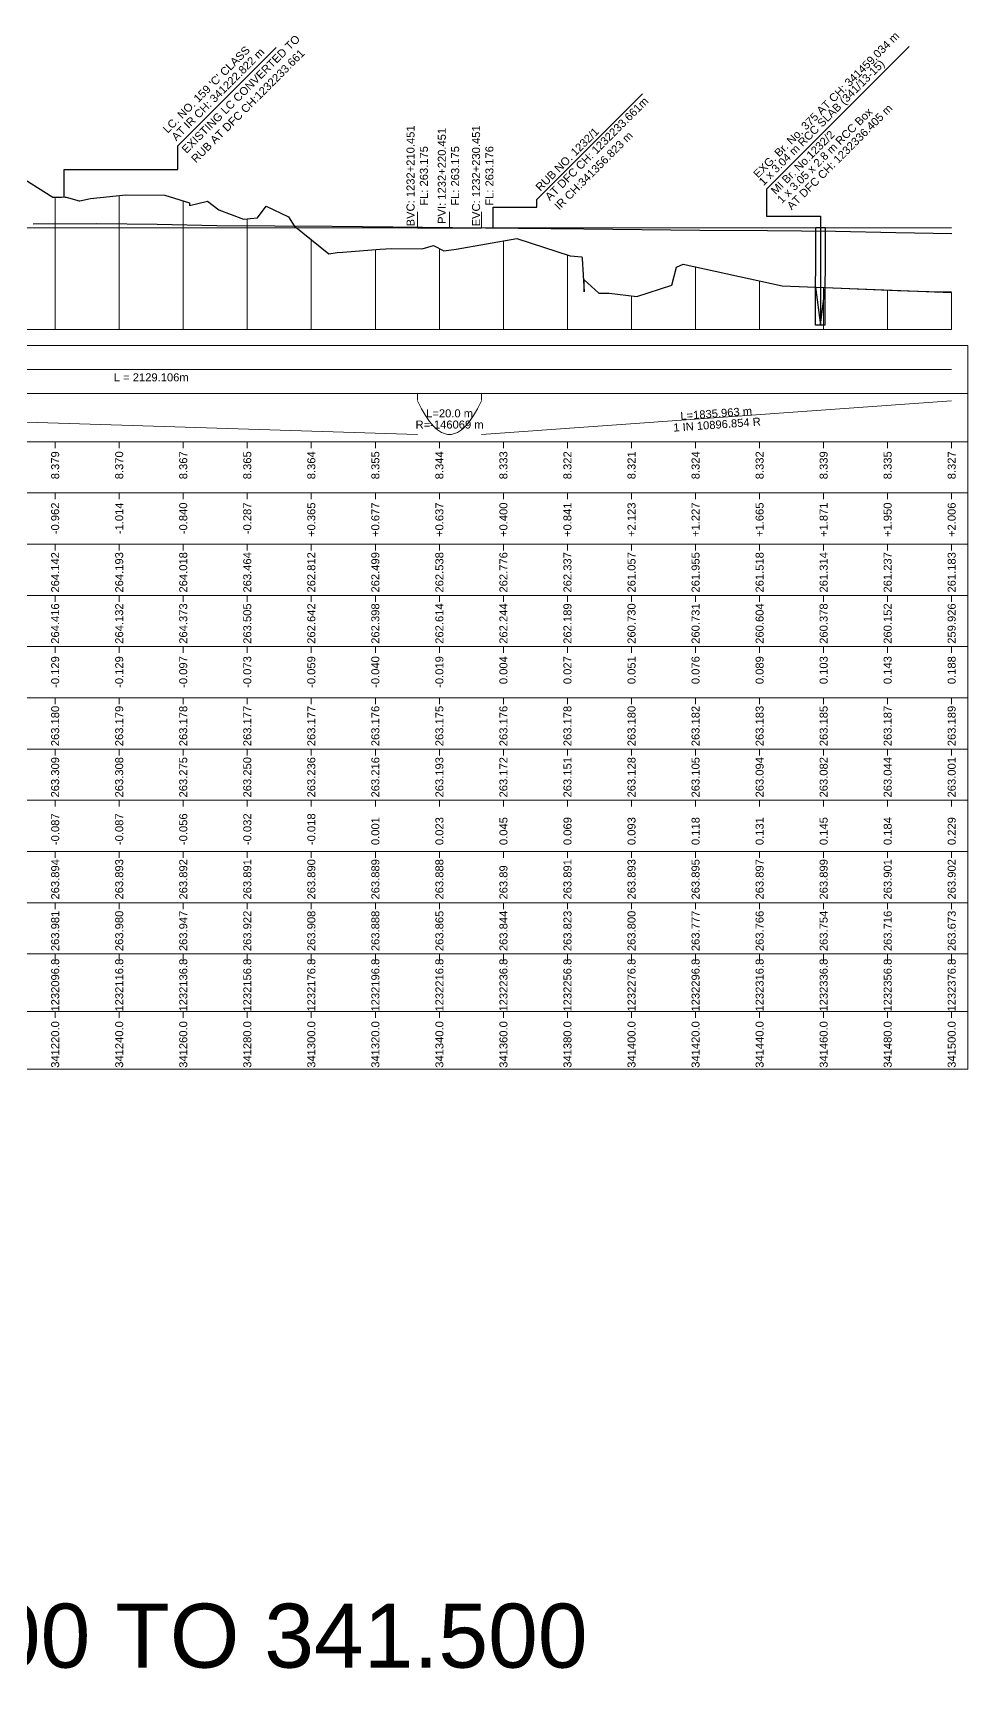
# Model space of a CAD drawing. Header units: metres. Extents: x -95 to 17505, y -5428 to -4875.
# Drawn here: x 213 to 505, y -5428 to -4907 of the extents above; entities that cross this region are included whole.
import ezdxf
from ezdxf.enums import TextEntityAlignment as Align

# ---------------------------------------------------------------- set-up
doc = ezdxf.new("R2010")
doc.units = ezdxf.units.M
doc.header["$MEASUREMENT"] = 0
for name, color, linetype, lineweight in [('C-PROF-LABL-DG', 1, 'Continuous', 25), ('LC DETAILS IN PLAN', 7, 'Continuous', 0), ('LS BRIDGE INDICATION', 10, 'Continuous', 30), ('LS BVC-PVI-EVC TEXT', 10, 'Continuous', 0), ('LS CUT FILL', 10, 'Continuous', 0), ('LS DATUM X', 7, 'Continuous', 0), ('LS EXG GL', 7, 'Continuous', 0), ('LS EXG IR CH', 7, 'Continuous', 0), ('LS EXG RL', 7, 'Continuous', 0), ('LS EXG. FL', 7, 'Continuous', 0), ('LS EXG. GL AT PRO. TOE', 7, 'Continuous', 0), ('LS FRAME', 7, 'Continuous', 0), ('LS HORIZONTAL ALIGNMENT', 10, 'Continuous', 0), ('LS PFL-EFL', 10, 'Continuous', 0), ('LS PRL-ERL', 10, 'Continuous', 0), ('LS PRO FL', 10, 'Continuous', 0), ('LS PRO. DFCC CH', 10, 'Continuous', 0), ('LS PRO. RL', 10, 'Continuous', 0), ('LS PROFILE EXG FL', 7, 'Continuous', 25), ('LS PROFILE EXG GL', 7, 'Continuous', 30), ('LS PROFILE PRO FL', 1, 'Continuous', 30), ('LS TICKS', 7, 'Continuous', 0), ('LS TRACK CENTER', 10, 'Continuous', 0), ('LS VERTICAL ALIGNMENT', 10, 'Continuous', 0), ('Profile Grid', 7, 'Continuous', 0)]:
    doc.layers.add(name, color=color, linetype=linetype, lineweight=lineweight)
for name, color, linetype in [("LS BRIDGE'S", 7, 'Continuous'), ("LS LC'S", 7, 'Continuous'), ('ref text', 3, 'Continuous')]:
    doc.layers.add(name, color=color, linetype=linetype)
doc.styles.add('Arial', font='arial.ttf')
doc.styles.get("Standard").update_dxf_attribs({"font": 'arial.ttf'})
doc.styles.add('Style-Arial', font='arial.ttf')
doc.styles.add('StyleArial', font='arial.ttf')

msp = doc.modelspace()

# ---------------------------------------------------------------- linework, layer by layer
at = {"layer": 'LS BRIDGE INDICATION'}
msp.add_lwpolyline([(457.57, -4968.15), (460.49, -4968.15), (460.4, -4998.58), (457.48, -4998.58)], close=True, dxfattribs=at)
at = {"layer": "LS BRIDGE'S"}
msp.add_lwpolyline([(486.75, -4911.6), (442.19, -4956.17), (442.19, -4964.61), (459.03, -4964.61), (459.03, -4998.58)], dxfattribs=at)
at = {"layer": 'LS BVC-PVI-EVC TEXT'}
for p, q in [((333.18, -4968.25), (333.18, -4963.25)), ((343.18, -4968.25), (343.18, -4963.25)), ((353.18, -4968.24), (353.18, -4963.24))]:
    msp.add_line(p, q, dxfattribs=at)
at = {"layer": 'LS DATUM X', "color": 7, "linetype": 'Continuous', "lineweight": 0}
msp.add_line((0, -5000), (499.99, -5000), dxfattribs=at)
at = {"layer": 'LS FRAME', "flags": 128}
for points in [[(-5, -5020), (504.99, -5020), (504.99, -5005), (-5, -5005), (-5, -5020)], [(-5, -5035), (504.99, -5035), (504.99, -5020), (-5, -5020), (-5, -5035)], [(-5, -5051), (504.99, -5051), (504.99, -5035), (-5, -5035), (-5, -5051)], [(-5, -5067), (504.99, -5067), (504.99, -5051), (-5, -5051), (-5, -5067)], [(-5, -5083), (504.99, -5083), (504.99, -5067), (-5, -5067), (-5, -5083)], [(-5, -5099), (504.99, -5099), (504.99, -5083), (-5, -5083), (-5, -5099)], [(-5, -5115), (504.99, -5115), (504.99, -5099), (-5, -5099), (-5, -5115)], [(-5, -5131), (504.99, -5131), (504.99, -5115), (-5, -5115), (-5, -5131)], [(-5, -5147), (504.99, -5147), (504.99, -5131), (-5, -5131), (-5, -5147)], [(-5, -5163), (504.99, -5163), (504.99, -5147), (-5, -5147), (-5, -5163)], [(-5, -5179), (504.99, -5179), (504.99, -5163), (-5, -5163), (-5, -5179)], [(-5, -5195), (504.99, -5195), (504.99, -5179), (-5, -5179), (-5, -5195)], [(-5, -5213), (504.99, -5213), (504.99, -5195), (-5, -5195), (-5, -5213)], [(-5, -5231), (504.99, -5231), (504.99, -5213), (-5, -5213), (-5, -5231)]]:
    msp.add_lwpolyline(points, close=True, dxfattribs=at)
at = {"layer": 'LS HORIZONTAL ALIGNMENT', "lineweight": 0, "flags": 128}
msp.add_lwpolyline([(0, -5012.5), (499.99, -5012.5)], dxfattribs=at)
at = {"layer": "LS LC'S"}
msp.add_lwpolyline([(222.81, -4958.54), (222.81, -4950), (258.27, -4950), (258.27, -4942.59), (289.02, -4911.83)], dxfattribs=at)
at = {"layer": "LS LC'S", "color": 1}
msp.add_lwpolyline([(356.81, -4968.24), (356.81, -4961.71), (370.45, -4961.71), (370.45, -4959.33), (403.41, -4926.38)], dxfattribs=at)
at = {"layer": 'LS PRO. DFCC CH'}
msp.add_lwpolyline([(403.41, -4926.38), (370.45, -4959.33), (370.45, -4961.71)], dxfattribs=at)
at = {"layer": 'LS PROFILE EXG FL'}
msp.add_lwpolyline([(213.11, -4966.96), (233.03, -4966.81), (251.85, -4967.1), (270.51, -4967.43), (288.64, -4967.55), (306.48, -4967.69), (325.43, -4967.9), (344.06, -4968.11), (364.59, -4968.32), (385.12, -4968.55), (403.2, -4968.75), (421.34, -4968.96), (442.45, -4969.07), (463.7, -4969.2), (482.54, -4969.61), (500, -4969.99)], dxfattribs=at)
at = {"layer": 'LS PROFILE EXG GL', "flags": 128}
for points in [[(208.49, -4951.83), (219.27, -4958.6), (219.37, -4958.58), (219.37, -4958.58), (222.01, -4958.58), (222.72, -4958.53), (223.16, -4958.58), (223.46, -4958.65), (223.46, -4958.64), (227.51, -4959.73), (227.67, -4959.76), (227.67, -4959.77), (227.67, -4959.77), (231.03, -4959.03), (242.02, -4957.85), (254.25, -4958.04), (261.94, -4960.42), (261.97, -4961.25), (267.61, -4959.83), (271.15, -4962.55), (278.77, -4965.48), (283.18, -4965.05), (285.88, -4961.39), (292.88, -4964.76), (294.69, -4967.54), (305.47, -4976.36), (305.47, -4976.36), (308.1, -4975.95), (309.81, -4975.81), (321.55, -4974.89), (325.01, -4974.69), (334.66, -4974.77), (338.19, -4973.73), (341.43, -4975.34), (345.19, -4974.82), (364.2, -4971.51), (364.2, -4971.51), (380.83, -4976.91), (384.53, -4977.3), (384.53, -4977.3), (384.61, -4977.82), (385.2, -4988.18), (385.2, -4988.18), (385.25, -4984.43), (389.78, -4988.58), (390.66, -4988.64), (393.03, -4988.64), (401.71, -4989.62), (412.56, -4986.12), (414.08, -4980.51), (414.08, -4980.51), (416.1, -4979.6), (447.05, -4986.36), (499.99, -4988.4)], [(457.51, -4986.76), (459.03, -4998.58), (460.44, -4986.87), (483.05, -4987.75), (492.8, -4988.13), (492.83, -4988.13), (492.84, -4988.13), (499.99, -4988.17)]]:
    msp.add_lwpolyline(points, dxfattribs=at)
at = {"layer": 'LS PROFILE PRO FL', "flags": 128}
msp.add_lwpolyline([(0, -4968.1), (333.18, -4968.25), (333.6, -4968.25), (334.03, -4968.25), (334.45, -4968.25), (334.88, -4968.25), (335.31, -4968.25), (335.73, -4968.25), (336.16, -4968.25), (336.58, -4968.25), (337.01, -4968.25), (337.43, -4968.25), (337.86, -4968.25), (338.28, -4968.25), (338.71, -4968.25), (339.14, -4968.25), (339.56, -4968.25), (339.99, -4968.25), (340.41, -4968.25), (340.84, -4968.25), (341.26, -4968.25), (341.69, -4968.25), (342.11, -4968.25), (342.54, -4968.25), (342.96, -4968.25), (343.39, -4968.25), (343.82, -4968.25), (344.24, -4968.25), (344.67, -4968.25), (345.09, -4968.25), (345.52, -4968.25), (345.94, -4968.25), (346.37, -4968.25), (346.79, -4968.25), (347.22, -4968.25), (347.65, -4968.25), (348.07, -4968.25), (348.5, -4968.25), (348.92, -4968.25), (349.35, -4968.25), (349.77, -4968.25), (350.2, -4968.25), (350.62, -4968.25), (351.05, -4968.25), (351.48, -4968.25), (351.9, -4968.25), (352.33, -4968.25), (352.75, -4968.25), (353.18, -4968.24), (499.99, -4968.11)], dxfattribs=at)
at = {"layer": 'LS TICKS', "color": 7, "linetype": 'Continuous', "lineweight": 0, "flags": 128}
for points in [[(333.17, -5022), (333.17, -5020)], [(353.17, -5022), (353.17, -5020)], [(219.99, -5037), (219.99, -5035)], [(239.99, -5037), (239.99, -5035)], [(259.99, -5037), (259.99, -5035)], [(279.99, -5037), (279.99, -5035)], [(299.99, -5037), (299.99, -5035)], [(319.99, -5037), (319.99, -5035)], [(339.99, -5037), (339.99, -5035)], [(359.99, -5037), (359.99, -5035)], [(379.99, -5037), (379.99, -5035)], [(400, -5037), (400, -5035)], [(420, -5037), (420, -5035)], [(440, -5037), (440, -5035)], [(460, -5037), (460, -5035)], [(479.99, -5037), (479.99, -5035)], [(499.99, -5037), (499.99, -5035)], [(219.99, -5053), (219.99, -5051)], [(239.99, -5053), (239.99, -5051)], [(259.99, -5053), (259.99, -5051)], [(279.99, -5053), (279.99, -5051)], [(299.99, -5053), (299.99, -5051)], [(319.99, -5053), (319.99, -5051)], [(339.99, -5053), (339.99, -5051)], [(359.99, -5053), (359.99, -5051)], [(379.99, -5053), (379.99, -5051)], [(400, -5053), (400, -5051)], [(420, -5053), (420, -5051)], [(440, -5053), (440, -5051)], [(460, -5053), (460, -5051)], [(479.99, -5053), (479.99, -5051)], [(499.99, -5053), (499.99, -5051)], [(219.99, -5069), (219.99, -5067)], [(239.99, -5069), (239.99, -5067)], [(259.99, -5069), (259.99, -5067)], [(279.99, -5069), (279.99, -5067)], [(299.99, -5069), (299.99, -5067)], [(319.99, -5069), (319.99, -5067)], [(339.99, -5069), (339.99, -5067)], [(359.99, -5069), (359.99, -5067)], [(379.99, -5069), (379.99, -5067)], [(400, -5069), (400, -5067)], [(420, -5069), (420, -5067)], [(440, -5069), (440, -5067)], [(460, -5069), (460, -5067)], [(479.99, -5069), (479.99, -5067)], [(499.99, -5069), (499.99, -5067)], [(219.99, -5085), (219.99, -5083)], [(239.99, -5085), (239.99, -5083)], [(259.99, -5085), (259.99, -5083)], [(279.99, -5085), (279.99, -5083)], [(299.99, -5085), (299.99, -5083)], [(319.99, -5085), (319.99, -5083)], [(339.99, -5085), (339.99, -5083)], [(359.99, -5085), (359.99, -5083)], [(379.99, -5085), (379.99, -5083)], [(400, -5085), (400, -5083)], [(420, -5085), (420, -5083)], [(440, -5085), (440, -5083)], [(460, -5085), (460, -5083)], [(479.99, -5085), (479.99, -5083)], [(499.99, -5085), (499.99, -5083)], [(219.99, -5101), (219.99, -5099)], [(239.99, -5101), (239.99, -5099)], [(259.99, -5101), (259.99, -5099)], [(279.99, -5101), (279.99, -5099)], [(299.99, -5101), (299.99, -5099)], [(319.99, -5101), (319.99, -5099)], [(339.99, -5101), (339.99, -5099)], [(359.99, -5101), (359.99, -5099)], [(379.99, -5101), (379.99, -5099)], [(400, -5101), (400, -5099)], [(420, -5101), (420, -5099)], [(440, -5101), (440, -5099)], [(460, -5101), (460, -5099)], [(479.99, -5101), (479.99, -5099)], [(499.99, -5101), (499.99, -5099)], [(219.99, -5117), (219.99, -5115)], [(239.99, -5117), (239.99, -5115)], [(259.99, -5117), (259.99, -5115)], [(279.99, -5117), (279.99, -5115)], [(299.99, -5117), (299.99, -5115)], [(319.99, -5117), (319.99, -5115)], [(339.99, -5117), (339.99, -5115)], [(359.99, -5117), (359.99, -5115)], [(379.99, -5117), (379.99, -5115)], [(400, -5117), (400, -5115)], [(420, -5117), (420, -5115)], [(440, -5117), (440, -5115)], [(460, -5117), (460, -5115)], [(479.99, -5117), (479.99, -5115)], [(499.99, -5117), (499.99, -5115)], [(219.99, -5133), (219.99, -5131)], [(239.99, -5133), (239.99, -5131)], [(259.99, -5133), (259.99, -5131)], [(279.99, -5133), (279.99, -5131)], [(299.99, -5133), (299.99, -5131)], [(319.99, -5133), (319.99, -5131)], [(339.99, -5133), (339.99, -5131)], [(359.99, -5133), (359.99, -5131)], [(379.99, -5133), (379.99, -5131)], [(400, -5133), (400, -5131)], [(420, -5133), (420, -5131)], [(440, -5133), (440, -5131)], [(460, -5133), (460, -5131)], [(479.99, -5133), (479.99, -5131)], [(499.99, -5133), (499.99, -5131)], [(219.99, -5149), (219.99, -5147)], [(239.99, -5149), (239.99, -5147)], [(259.99, -5149), (259.99, -5147)], [(279.99, -5149), (279.99, -5147)], [(299.99, -5149), (299.99, -5147)], [(319.99, -5149), (319.99, -5147)], [(339.99, -5149), (339.99, -5147)], [(359.99, -5149), (359.99, -5147)], [(379.99, -5149), (379.99, -5147)], [(400, -5149), (400, -5147)], [(420, -5149), (420, -5147)], [(440, -5149), (440, -5147)], [(460, -5149), (460, -5147)], [(479.99, -5149), (479.99, -5147)], [(499.99, -5149), (499.99, -5147)], [(219.99, -5165), (219.99, -5163)], [(239.99, -5165), (239.99, -5163)], [(259.99, -5165), (259.99, -5163)], [(279.99, -5165), (279.99, -5163)], [(299.99, -5165), (299.99, -5163)], [(319.99, -5165), (319.99, -5163)], [(339.99, -5165), (339.99, -5163)], [(359.99, -5165), (359.99, -5163)], [(379.99, -5165), (379.99, -5163)], [(400, -5165), (400, -5163)], [(420, -5165), (420, -5163)], [(440, -5165), (440, -5163)], [(460, -5165), (460, -5163)], [(479.99, -5165), (479.99, -5163)], [(499.99, -5165), (499.99, -5163)], [(219.99, -5181), (219.99, -5179)], [(239.99, -5181), (239.99, -5179)], [(259.99, -5181), (259.99, -5179)], [(279.99, -5181), (279.99, -5179)], [(299.99, -5181), (299.99, -5179)], [(319.99, -5181), (319.99, -5179)], [(339.99, -5181), (339.99, -5179)], [(359.99, -5181), (359.99, -5179)], [(379.99, -5181), (379.99, -5179)], [(400, -5181), (400, -5179)], [(420, -5181), (420, -5179)], [(440, -5181), (440, -5179)], [(460, -5181), (460, -5179)], [(479.99, -5181), (479.99, -5179)], [(499.99, -5181), (499.99, -5179)], [(219.99, -5197), (219.99, -5195)], [(239.99, -5197), (239.99, -5195)], [(259.99, -5197), (259.99, -5195)], [(279.99, -5197), (279.99, -5195)], [(299.99, -5197), (299.99, -5195)], [(319.99, -5197), (319.99, -5195)], [(339.99, -5197), (339.99, -5195)], [(359.99, -5197), (359.99, -5195)], [(379.99, -5197), (379.99, -5195)], [(400, -5197), (400, -5195)], [(420, -5197), (420, -5195)], [(440, -5197), (440, -5195)], [(460, -5197), (460, -5195)], [(479.99, -5197), (479.99, -5195)], [(499.99, -5197), (499.99, -5195)], [(219.99, -5215), (219.99, -5213)], [(239.99, -5215), (239.99, -5213)], [(259.99, -5215), (259.99, -5213)], [(279.99, -5215), (279.99, -5213)], [(299.99, -5215), (299.99, -5213)], [(319.99, -5215), (319.99, -5213)], [(339.99, -5215), (339.99, -5213)], [(359.99, -5215), (359.99, -5213)], [(379.99, -5215), (379.99, -5213)], [(400, -5215), (400, -5213)], [(420, -5215), (420, -5213)], [(440, -5215), (440, -5213)], [(460, -5215), (460, -5213)], [(479.99, -5215), (479.99, -5213)], [(499.99, -5215), (499.99, -5213)]]:
    msp.add_lwpolyline(points, dxfattribs=at)
at = {"layer": 'LS VERTICAL ALIGNMENT', "linetype": 'Continuous', "lineweight": 0, "flags": 128}
for points in [[(0, -5022.25), (333.18, -5032.75)], [(333.18, -5022.25), (333.8, -5023.52), (334.43, -5024.71), (335.05, -5025.82), (335.68, -5026.84), (336.3, -5027.79), (336.93, -5028.65), (337.55, -5029.43), (338.18, -5030.12), (338.8, -5030.74), (339.43, -5031.27), (340.05, -5031.72), (340.68, -5032.09), (341.3, -5032.38), (341.93, -5032.59), (342.55, -5032.71), (343.8, -5032.71), (344.43, -5032.59), (345.05, -5032.38), (345.68, -5032.09), (346.3, -5031.72), (346.93, -5031.27), (347.55, -5030.74), (348.18, -5030.12), (348.8, -5029.43), (349.43, -5028.65), (350.05, -5027.79), (350.68, -5026.84), (351.3, -5025.82), (351.93, -5024.71), (352.55, -5023.52), (353.18, -5022.25)], [(353.18, -5032.75), (499.99, -5022.25)]]:
    msp.add_lwpolyline(points, dxfattribs=at)
at = {"layer": 'Profile Grid', "linetype": 'Continuous', "lineweight": 0, "flags": 128}
for points in [[(219.99, -5000), (219.99, -4958.58)], [(239.99, -5000), (239.99, -4958.07)], [(259.99, -5000), (259.99, -4959.82)], [(279.99, -5000), (279.99, -4965.36)], [(299.99, -5000), (299.99, -4971.88)], [(319.99, -5000), (319.99, -4975.01)], [(339.99, -5000), (339.99, -4974.62)], [(359.99, -5000), (359.99, -4972.24)], [(379.99, -5000), (379.99, -4976.63)], [(420, -5000), (420, -4980.45)], [(440, -5000), (440, -4984.82)], [(400, -5000), (400, -4989.43)], [(460, -5000), (460, -4986.86)], [(479.99, -5000), (479.99, -4987.63)], [(499.99, -5000), (499.99, -4988.4)]]:
    msp.add_lwpolyline(points, dxfattribs=at)

# ---------------------------------------------------------------- texts
at = {"layer": 'C-PROF-LABL-DG', "color": 1, "linetype": 'Continuous', "lineweight": 25, "char_height": 2.5, "attachment_point": 5, "rotation": 90, "style": 'Arial'}
for s, insert in [('BVC: 1232+210.451\\PFL: 263.175', (333.08, -4951.98)), ('PVI: 1232+220.451\\PFL: 263.175', (342.85, -4951.98)), ('EVC: 1232+230.451\\PFL: 263.176', (353.55, -4951.98))]:
    msp.add_mtext(s, dxfattribs=dict(at, insert=insert))
at = {"layer": 'LC DETAILS IN PLAN', "color": 10, "insert": (369.77, -4955.18), "char_height": 2.5, "width": 59.6054, "attachment_point": 1, "rotation": 45, "style": 'Style-Arial'}
msp.add_mtext('\\A1;\\pxsm1;RUB NO. 1232/1\\P\\ps*;AT DFC CH: 1232233.661m\\P{\\C256;IR CH:341356.823 m}', dxfattribs=at)
at = {"layer": "LS BRIDGE'S", "style": 'StyleArial'}
for s, p in [('EXG. Br. No. 375 AT CH: 341459.034 m', (439.53, -4952.82)), ('1 x 3.04 m RCC SLAB (341/13-15)', (441.25, -4955.22))]:
    msp.add_text(s, height=2.5, rotation=45, dxfattribs=at).set_placement(p)
at = {"layer": "LS BRIDGE'S", "color": 1, "style": 'StyleArial'}
for s, p in [('1 x 3.05 x 2.8 m RCC Box', (446.94, -4960.79)), ('AT DFC CH: 1232336.405 m ', (450.04, -4962.81)), ('MI Br. No.1232/2', (445.03, -4958.01))]:
    msp.add_text(s, height=2.5, rotation=45, dxfattribs=at).set_placement(p)
at = {"layer": 'LS CUT FILL', "lineweight": 0, "style": 'Style-Arial'}
for s, p in [('-0.962', (219.99, -5054)), ('-1.014', (239.99, -5054)), ('-0.840', (259.99, -5054)), ('-0.287', (279.99, -5054)), ('+0.365', (299.99, -5054)), ('+0.677', (319.99, -5054)), ('+0.637', (339.99, -5054)), ('+0.400', (359.99, -5054)), ('+0.841', (379.99, -5054)), ('+2.123', (400, -5054)), ('+1.227', (420, -5054)), ('+1.665', (440, -5054)), ('+1.871', (460, -5054)), ('+1.950', (479.99, -5054)), ('+2.006', (499.99, -5054))]:
    msp.add_text(s, height=2.5, rotation=90, dxfattribs=at).set_placement(p, align=Align.MIDDLE_RIGHT)
at = {"layer": 'LS EXG GL', "lineweight": 0, "style": 'Style-Arial'}
for s, p in [('264.142', (219.99, -5069.5)), ('264.193', (239.99, -5069.5)), ('264.018', (259.99, -5069.5)), ('263.464', (279.99, -5069.5)), ('262.812', (299.99, -5069.5)), ('262.499', (319.99, -5069.5)), ('262.538', (339.99, -5069.5)), ('262.776', (359.99, -5069.5)), ('262.337', (379.99, -5069.5)), ('261.057', (400, -5069.5)), ('261.955', (420, -5069.5)), ('261.518', (440, -5069.5)), ('261.314', (460, -5069.5)), ('261.237', (479.99, -5069.5)), ('261.183', (499.99, -5069.5))]:
    msp.add_text(s, height=2.5, rotation=90, dxfattribs=at).set_placement(p, align=Align.MIDDLE_RIGHT)
at = {"layer": 'LS EXG IR CH', "style": 'Style-Arial'}
for s, p in [('341220.0', (220, -5216)), ('341240.0', (240, -5216)), ('341260.0', (260, -5216)), ('341280.0', (280, -5216)), ('341300.0', (300, -5216)), ('341320.0', (320, -5216)), ('341340.0', (340, -5216)), ('341360.0', (360, -5216)), ('341380.0', (380, -5216)), ('341400.0', (400, -5216)), ('341420.0', (420, -5216)), ('341440.0', (440, -5216)), ('341460.0', (460, -5216)), ('341480.0', (480, -5216)), ('341500.0', (500, -5216))]:
    msp.add_text(s, height=2.5, rotation=90, dxfattribs=at).set_placement(p, align=Align.MIDDLE_RIGHT)
at = {"layer": 'LS EXG RL', "style": 'Style-Arial'}
for s, p in [('263.981', (220, -5181.5)), ('263.980', (240, -5181.5)), ('263.947', (260, -5181.5)), ('263.922', (280, -5181.5)), ('263.908', (300, -5181.5)), ('263.888', (320, -5181.5)), ('263.865', (340, -5181.5)), ('263.844', (360, -5181.5)), ('263.823', (380, -5181.5)), ('263.800', (400, -5181.5)), ('263.777', (420, -5181.5)), ('263.766', (440, -5181.5)), ('263.754', (460, -5181.5)), ('263.716', (480, -5181.5)), ('263.673', (500, -5181.5))]:
    msp.add_text(s, height=2.5, rotation=90, dxfattribs=at).set_placement(p, align=Align.MIDDLE_RIGHT)
at = {"layer": 'LS EXG. FL'}
for s, p in [('263.309', (219.99, -5133.5)), ('263.308', (239.99, -5133.5)), ('263.275', (259.99, -5133.5)), ('263.250', (279.99, -5133.5)), ('263.236', (299.99, -5133.5)), ('263.216', (319.99, -5133.5)), ('263.193', (339.99, -5133.5)), ('263.172', (359.99, -5133.5)), ('263.151', (379.99, -5133.5)), ('263.128', (400, -5133.5)), ('263.105', (420, -5133.5)), ('263.094', (440, -5133.5)), ('263.082', (460, -5133.5)), ('263.044', (479.99, -5133.5)), ('263.001', (499.99, -5133.5))]:
    msp.add_text(s, height=2.5, rotation=90, dxfattribs=at).set_placement(p, align=Align.MIDDLE_RIGHT)
at = {"layer": 'LS EXG. GL AT PRO. TOE'}
for s, p in [('264.416', (219.99, -5085.5)), ('264.132', (239.99, -5085.5)), ('264.373', (259.99, -5085.5)), ('263.505', (279.99, -5085.5)), ('262.642', (299.99, -5085.5)), ('262.398', (319.99, -5085.5)), ('262.614', (339.99, -5085.5)), ('262.244', (359.99, -5085.5)), ('262.189', (379.99, -5085.5)), ('260.730', (400, -5085.5)), ('260.731', (420, -5085.5)), ('260.604', (440, -5085.5)), ('260.378', (460, -5085.5)), ('260.152', (479.99, -5085.5)), ('259.926', (499.99, -5085.5))]:
    msp.add_text(s, height=2.5, rotation=90, dxfattribs=at).set_placement(p, align=Align.MIDDLE_RIGHT)
at = {"layer": 'LS HORIZONTAL ALIGNMENT', "lineweight": 0, "insert": (250, -5014.92), "char_height": 2.5, "attachment_point": 5, "line_spacing_factor": 0.6, "style": 'Style-Arial'}
msp.add_mtext('L = 2129.106m', dxfattribs=at)
at = {"layer": "LS LC'S", "style": 'StyleArial'}
for s, p in [("LC. NO. 159 'C' CLASS", (255.12, -4938.84)), ('AT IR CH: 341222.822 m', (257.85, -4941.24))]:
    msp.add_text(s, height=2.5, rotation=45, dxfattribs=at).set_placement(p)
at = {"layer": "LS LC'S", "insert": (259.26, -4943.38), "char_height": 2.5, "width": 55.3098, "attachment_point": 1, "rotation": 45, "style": 'StyleArial'}
msp.add_mtext('EXISTING LC CONVERTED TO {\\C1;RUB AT DFC CH:\\A1;1232233.661}', dxfattribs=at)
at = {"layer": 'LS PFL-EFL'}
for s, p in [('-0.129', (219.99, -5102)), ('-0.129', (239.99, -5102)), ('-0.097', (259.99, -5102)), ('-0.073', (279.99, -5102)), ('-0.059', (299.99, -5102)), ('-0.040', (319.99, -5102)), ('-0.019', (339.99, -5102)), ('0.004', (359.99, -5102)), ('0.027', (379.99, -5102)), ('0.051', (400, -5102)), ('0.076', (420, -5102)), ('0.089', (440, -5102)), ('0.103', (460, -5102)), ('0.143', (479.99, -5102)), ('0.188', (499.99, -5102))]:
    msp.add_text(s, height=2.5, rotation=90, dxfattribs=at).set_placement(p, align=Align.MIDDLE_RIGHT)
at = {"layer": 'LS PRL-ERL'}
for s, p in [('-0.087', (221.25, -5161)), ('-0.087', (241.25, -5161)), ('-0.056', (261.25, -5161)), ('-0.032', (281.25, -5161)), ('-0.018', (301.25, -5161)), ('0.001', (321.25, -5161)), ('0.023', (341.25, -5161)), ('0.045', (361.25, -5161)), ('0.069', (381.25, -5161)), ('0.093', (401.25, -5161)), ('0.118', (421.25, -5161)), ('0.131', (441.25, -5161)), ('0.145', (461.25, -5161)), ('0.184', (481.25, -5161)), ('0.229', (501.25, -5161))]:
    msp.add_text(s, height=2.5, rotation=90, dxfattribs=at).set_placement(p)
at = {"layer": 'LS PRO FL', "lineweight": 0, "style": 'Style-Arial'}
for s, p in [('263.180', (219.99, -5117.5)), ('263.179', (239.99, -5117.5)), ('263.178', (259.99, -5117.5)), ('263.177', (279.99, -5117.5)), ('263.177', (299.99, -5117.5)), ('263.176', (319.99, -5117.5)), ('263.175', (339.99, -5117.5)), ('263.176', (359.99, -5117.5)), ('263.178', (379.99, -5117.5)), ('263.180', (400, -5117.5)), ('263.182', (420, -5117.5)), ('263.183', (440, -5117.5)), ('263.185', (460, -5117.5)), ('263.187', (479.99, -5117.5)), ('263.189', (499.99, -5117.5))]:
    msp.add_text(s, height=2.5, rotation=90, dxfattribs=at).set_placement(p, align=Align.MIDDLE_RIGHT)
at = {"layer": 'LS PRO. DFCC CH'}
for s, p in [('1232096.8', (221.25, -5213)), ('1232116.8', (241.25, -5213)), ('1232136.8', (261.25, -5213)), ('1232156.8', (281.25, -5213)), ('1232176.8', (301.25, -5213)), ('1232196.8', (321.25, -5213)), ('1232216.8', (341.25, -5213)), ('1232236.8', (361.25, -5213)), ('1232256.8', (381.25, -5213)), ('1232276.8', (401.25, -5213)), ('1232296.8', (421.25, -5213)), ('1232316.8', (441.25, -5213)), ('1232336.8', (461.25, -5213)), ('1232356.8', (481.25, -5213)), ('1232376.8', (501.25, -5213))]:
    msp.add_text(s, height=2.5, rotation=90, dxfattribs=at).set_placement(p)
at = {"layer": 'LS PRO. RL'}
for s, p in [('263.894', (221.25, -5178)), ('263.893', (241.25, -5178)), ('263.892', (261.25, -5178)), ('263.891', (281.25, -5178)), ('263.890', (301.25, -5178)), ('263.889', (321.25, -5178)), ('263.888', (341.25, -5178)), ('263.89', (361.25, -5178)), ('263.891', (381.25, -5178)), ('263.893', (401.25, -5178)), ('263.895', (421.25, -5178)), ('263.897', (441.25, -5178)), ('263.899', (461.25, -5178)), ('263.901', (481.25, -5178)), ('263.902', (501.25, -5178))]:
    msp.add_text(s, height=2.5, rotation=90, dxfattribs=at).set_placement(p)
at = {"layer": 'LS TRACK CENTER'}
for s, p in [('8.379', (219.99, -5038)), ('8.370', (239.99, -5038)), ('8.367', (259.99, -5038)), ('8.365', (279.99, -5038)), ('8.364', (299.99, -5038)), ('8.355', (319.99, -5038)), ('8.344', (339.99, -5038)), ('8.333', (359.99, -5038)), ('8.322', (379.99, -5038)), ('8.321', (400, -5038)), ('8.324', (420, -5038)), ('8.332', (440, -5038)), ('8.339', (460, -5038)), ('8.335', (479.99, -5038)), ('8.327', (499.99, -5038))]:
    msp.add_text(s, height=2.5, rotation=90, dxfattribs=at).set_placement(p, align=Align.MIDDLE_RIGHT)
at = {"layer": 'LS VERTICAL ALIGNMENT', "lineweight": 0, "insert": (343.18, -5027.92), "char_height": 2.5, "attachment_point": 5, "line_spacing_factor": 0.84, "style": 'Style-Arial'}
msp.add_mtext('L=20.0 m\\PR=-146069 m', dxfattribs=at)
at = {"layer": 'LS VERTICAL ALIGNMENT', "lineweight": 0, "insert": (426.58, -5027.92), "char_height": 2.5, "attachment_point": 5, "rotation": 4.0908, "line_spacing_factor": 0.84, "style": 'Style-Arial'}
msp.add_mtext('L=1835.963 m\\P1 IN 10896.854 R', dxfattribs=at)
at = {"layer": 'ref text', "color": 3, "insert": (130, -5418.22), "char_height": 20, "width": 256.3165, "attachment_point": 7, "bg_fill": 3, "box_fill_scale": 1.5, "bg_fill_color": 256, "bg_fill_transparency": 0}
msp.add_mtext('341.000 TO 341.500', dxfattribs=at)

doc.saveas('drawing.dxf')
